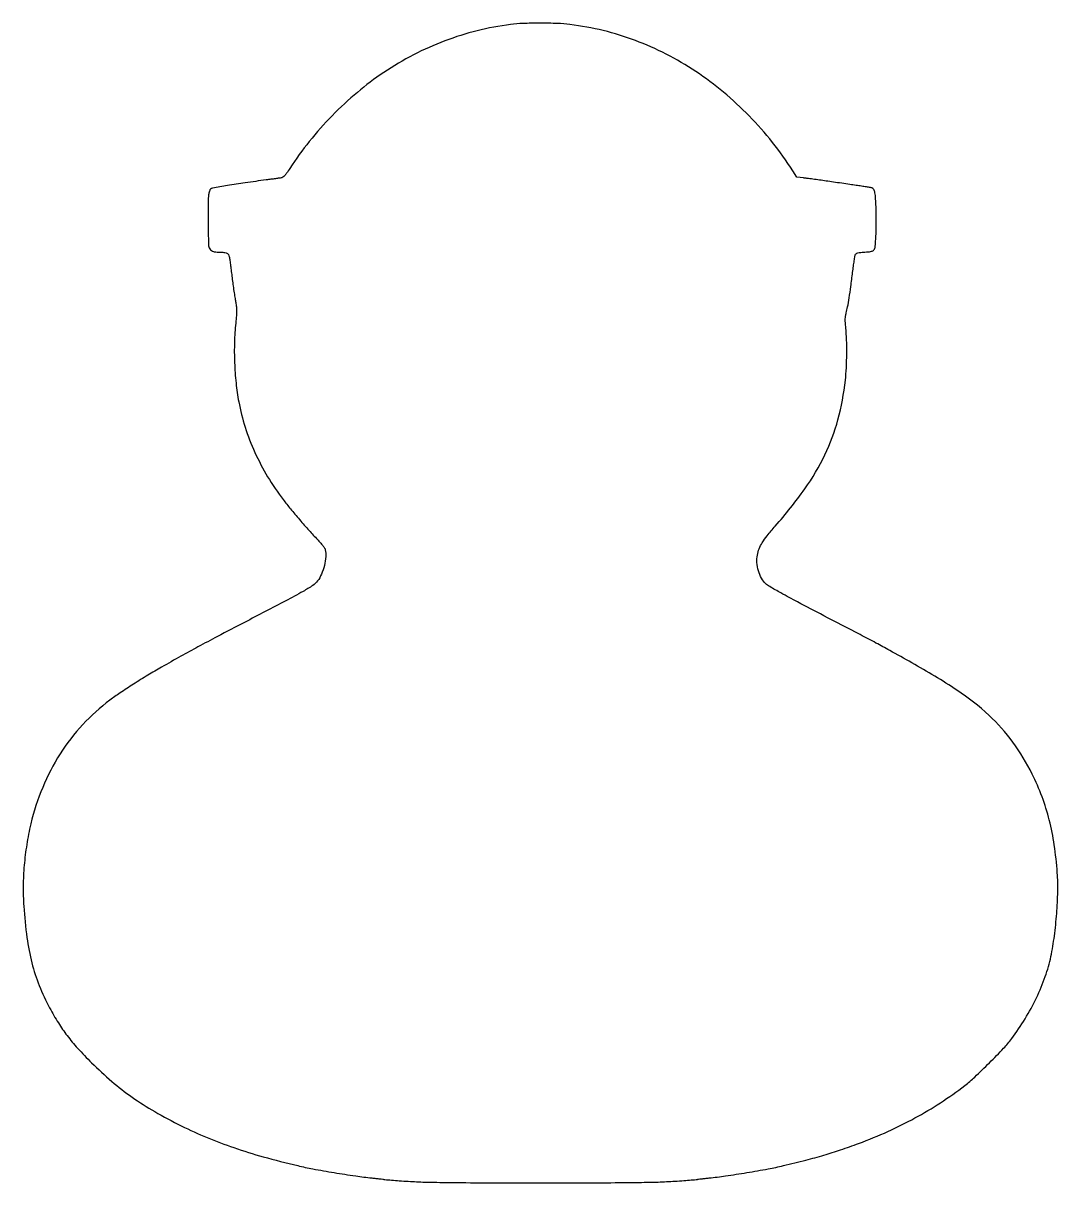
# Model space of a CAD drawing. Extents: x 1 to 1054, y 1 to 1180.
import ezdxf

# ---------------------------------------------------------------- set-up
doc = ezdxf.new("R2010")
doc.units = 0

msp = doc.modelspace()

# ---------------------------------------------------------------- linework, layer by layer
msp.add_lwpolyline([(497, 1178.519591, 0.029048), (462.971876, 1172.124763, 0.029527), (430.104463, 1161.853969, 0.029298), (398.438632, 1147.694086, 0.027642), (368, 1129.681463, 0.027302), (341.179008, 1109.536176, 0.024216), (315.564952, 1085.806969, 0.024166), (292.31053, 1059.655814, 0.026867), (272.553198, 1032.259322, -0.007137), (269.224211, 1027.236924, -0.036819), (267.14587, 1024.630875, -0.069733), (265.420273, 1023.221893, -0.098037), (263.55815, 1022.54208, -0.004305), (261.717111, 1022.271398, -0.000591), (257.873332, 1021.744655, -0.000678), (253.318641, 1021.132263, -0.000574), (248.5, 1020.496661, 0.003072), (227.043655, 1017.557294, 0.005143), (209.046174, 1014.789789, 0.001785), (193.814055, 1012.231002, 0.155075), (191.775833, 1011.175833, 0.100482), (191.30918, 1010.471441, 0.018701), (190.778095, 1009.004777, 0.019364), (190.280308, 1007.215168, 0.016615), (189.893161, 1005.298883, 0.041688), (189.317934, 998.366969, 0.002496), (189.433869, 977.389316, 0.00157), (189.73091, 955.641549, 0.076359), (190.460396, 951.371898, 0.132744), (191.742087, 949.439267, 0.089843), (194.018788, 948.06817, 0.06306), (197.387927, 947.254752, 0.027743), (201.975624, 947, -0.034547), (206.461878, 946.689656, -0.129993), (209.040417, 945.609575, -0.148284), (210.558278, 943.488686, -0.049772), (211.425718, 939.738053, -0.000345), (211.749371, 937.205951, -0.000049), (212.408848, 932.013976, -0.000056), (213.187737, 925.87155, -0.000048), (214.007675, 919.39463, 0.002543), (214.890763, 912.687673, 0.002394), (215.85932, 905.85366, 0.00238), (216.775565, 899.804984, 0.008298), (217.450291, 895.913763, -0.018913), (218.132553, 891.41359, -0.028415), (218.35406, 887.449916, -0.020603), (218.151859, 882.659928, -0.005425), (217.429656, 875.019133, 0.019777), (216.153414, 855.574525, 0.016173), (216.285782, 834.733321, 0.016224), (217.761152, 814.029177, 0.020391), (220.527477, 795, 0.03145), (227.075603, 769.141707, 0.028937), (236.962095, 743.55751, 0.02841), (249.94711, 718.822179, 0.027701), (265.752673, 695.5, 0.009392), (273.143162, 686.167301, 0.005332), (282.41736, 675.139249, 0.00531), (292.059541, 664.156853, 0.008294), (300.614898, 654.93113, -0.012319), (303.443853, 651.830821, -0.014793), (305.943106, 648.774391, -0.013529), (307.886819, 646.10181, -0.089195), (308.564096, 644.600644, -0.083112), (309.127953, 637.572952, -0.039462), (307.63491, 628.587767, -0.039104), (304.666594, 619.681718, -0.063906), (300.666062, 612.814928, -0.081663), (295.765267, 608.224847, -0.018446), (286.021831, 602.21326, -0.00836), (268.359051, 592.582183, -0.000872), (226.5, 570.750285, 0.001048), (198.824974, 556.303783, 0.002767), (179.089654, 545.80948, 0.003325), (161.672435, 536.273841, 0.00227), (142, 525.215637, 0.007278), (128.182913, 517.097804, 0.005722), (113.44361, 507.914517, 0.00583), (99.784912, 498.959954, 0.012471), (89.5, 491.665529, 0.045847), (61.867767, 466.763808, 0.044307), (38.883396, 436.973357, 0.043458), (21.135041, 403.024965, 0.040699), (9.058221, 365.773777, 0.018441), (4.932865, 344.917143, 0.018282), (2.341442, 323.752851, 0.018493), (1.324191, 302.706141, 0.020043), (1.914179, 282.202049, 0.016062), (5.149081, 250.272346, 0.029006), (10.14047, 224.470005, 0.032618), (17.579523, 201.585569, 0.028345), (28.234827, 178.7263, 0.016737), (37.072986, 163.51427, 0.023404), (46.036543, 150.596103, 0.021583), (56.721051, 137.822095, 0.01156), (70.934203, 122.952765, 0.019781), (91.368433, 104.095617, 0.023488), (112.128942, 88.024558, 0.022472), (135.076412, 73.417562, 0.01568), (162.147602, 58.95857, 0.01624), (188.446403, 47.001387, 0.016089), (215.546896, 36.736385, 0.014641), (245.501036, 27.450071, 0.009593), (280.5, 18.432951, 0.012507), (295.950027, 15.172895, 0.004799), (317.572816, 11.386707, 0.00484), (339.467291, 7.986562, 0.011161), (356, 5.958401, -0.002395), (360.131243, 5.524963, -0.003251), (363.85625, 5.091573, -0.002174), (366.976776, 4.694151, -0.036203), (368, 4.48311, 0.04873), (369.144228, 4.276797, 0.000724), (375.951263, 3.734086, 0.001962), (383.861762, 3.146134, 0.001294), (392.961745, 2.529317, 0.009789), (409.99818, 1.753385, 0.003643), (433.968449, 1.306247, 0.00228), (469.365113, 1.065308, 0.000562), (527.5, 1, 0.000562), (585.634887, 1.065308, 0.00228), (621.031551, 1.306247, 0.003643), (645.00182, 1.753385, 0.009789), (662.038255, 2.529317, 0.001294), (671.138238, 3.146134, 0.001962), (679.048737, 3.734086, 0.000724), (685.855772, 4.276797, 0.04873), (687, 4.48311, -0.036203), (688.023224, 4.694151, -0.002174), (691.14375, 5.091573, -0.003251), (694.868757, 5.524963, -0.002395), (699, 5.958401, 0.011161), (715.532709, 7.986562, 0.00484), (737.427184, 11.386707, 0.004799), (759.049973, 15.172895, 0.012507), (774.5, 18.432951, 0.004705), (797.371949, 24.08783, 0.008857), (815.70851, 29.152852, 0.009747), (832.636267, 34.513975, 0.007364), (851.014791, 41.034439, 0.016654), (880.820185, 53.250072, 0.019246), (908.311695, 66.896644, 0.019666), (934.145173, 82.331871, 0.019034), (958.977201, 99.90872, 0.025655), (969.107385, 108.533868, 0.007209), (984.008392, 123.012996, 0.007085), (998.43737, 137.858518, 0.02789), (1006.66409, 147.601187, 0.025174), (1020.264286, 167.689685, 0.024721), (1031.866121, 189.162696, 0.025689), (1040.836144, 210.704388, 0.034875), (1046.524095, 230.981807, 0.017877), (1050.067643, 251.874585, 0.013975), (1052.463454, 274.759288, 0.014213), (1053.533989, 297.073514, 0.022651), (1053.041686, 316.166037, 0.018947), (1049.936644, 344.549701, 0.025532), (1044.856556, 369.883264, 0.026935), (1037.494053, 393.449241, 0.025605), (1027.53382, 416.5, 0.042874), (1007.851451, 448.983299, 0.048568), (983.629395, 476.18511, 0.040551), (951.028954, 501.757147, 0.019018), (905.189805, 529.614171, 0.000871), (882.561537, 542.161711, 0.003483), (868.636011, 549.725728, 0.002426), (852.512528, 558.238405, 0.000268), (815.5, 577.525502, -0.001314), (788.892086, 591.461656, -0.004681), (771.962851, 600.588823, -0.004972), (760.517498, 607.047656, -0.057371), (756.381076, 610.116678, -0.084398), (752.230042, 615.583287, -0.049878), (749.172354, 623.208075, -0.048934), (747.626766, 631.516602, -0.068158), (748.004143, 639.061612, -0.046558), (749.871293, 645.576146, -0.04526), (752.924705, 651.698431, -0.03191), (757.933525, 658.760762, -0.010196), (766.243152, 668.604609, 0.025373), (796.228223, 706.394869, 0.042995), (816.775859, 741.139248, 0.04676), (829.949399, 776.710786, 0.037529), (837.510136, 816.845378, 0.015373), (838.523417, 829.415647, 0.010335), (838.941527, 843.81742, 0.010392), (838.764908, 858.028285, 0.017264), (837.954091, 869.980212, -0.00789), (837.478801, 875.462298, -0.024193), (837.395584, 879.188834, -0.032813), (837.674869, 882.227515, -0.028952), (838.354192, 885.336166, 0.021782), (839.766425, 891.381907, 0.006954), (841.347586, 900.483225, 0.005878), (843.063532, 912.124583, 0.003163), (844.919411, 926.51434, -0.002604), (845.719926, 932.776431, -0.003694), (846.502044, 938.336853, -0.00211), (847.215901, 943.017349, -0.052758), (847.551255, 944.272971, -0.145618), (848.523058, 945.536539, -0.092026), (850.216048, 946.338636, -0.042832), (853.181206, 946.857712, -0.007357), (858.884378, 947.274655, 0.014404), (861.945692, 947.541884, 0.038399), (864.096138, 947.961343, 0.055902), (865.589322, 948.559623, 0.112129), (866.542622, 949.389176, 0.13585), (867.809271, 952.740833, 0.009151), (868.562155, 963.03916, 0.012419), (868.939147, 975.669676, 0.008417), (868.768829, 990.065364, 0.00595), (868.299513, 1001.628773, 0.036805), (867.552408, 1007.52477, 0.083631), (866.300996, 1010.785056, 0.187879), (864.251061, 1012.39582, 0.031903), (863.028733, 1012.683035, 0.001541), (858.901874, 1013.365635, 0.002508), (853.99054, 1014.137191, 0.001804), (848.5, 1014.951281, -0.000183), (841.957469, 1015.899674, -0.000094), (833.765625, 1017.091777, -0.000093), (825.336939, 1018.321574, -0.000141), (818, 1019.395595, 0.001468), (811.194712, 1020.373359, 0.001473), (804.391346, 1021.310048, 0.001437), (798.452188, 1022.092565, 0.005889), (794.842881, 1022.514409), (788.185762, 1023.213101), (783.957788, 1029.85655, 0.026386), (763.400798, 1058.680524, 0.025365), (739.665427, 1085.579325, 0.02549), (713.455637, 1109.80629, 0.027341), (685.5, 1130.640833, 0.027652), (655.283942, 1148.36564, 0.029411), (623.90014, 1162.246044, 0.0296), (591.296513, 1172.27535, 0.028796), (557.436327, 1178.495195, 0.022097), (544.631367, 1179.520538, 0.008829), (527.032914, 1179.838405, 0.00879), (509.502867, 1179.537291, 0.023236)], format="xyb", close=True)

doc.saveas('drawing.dxf')
